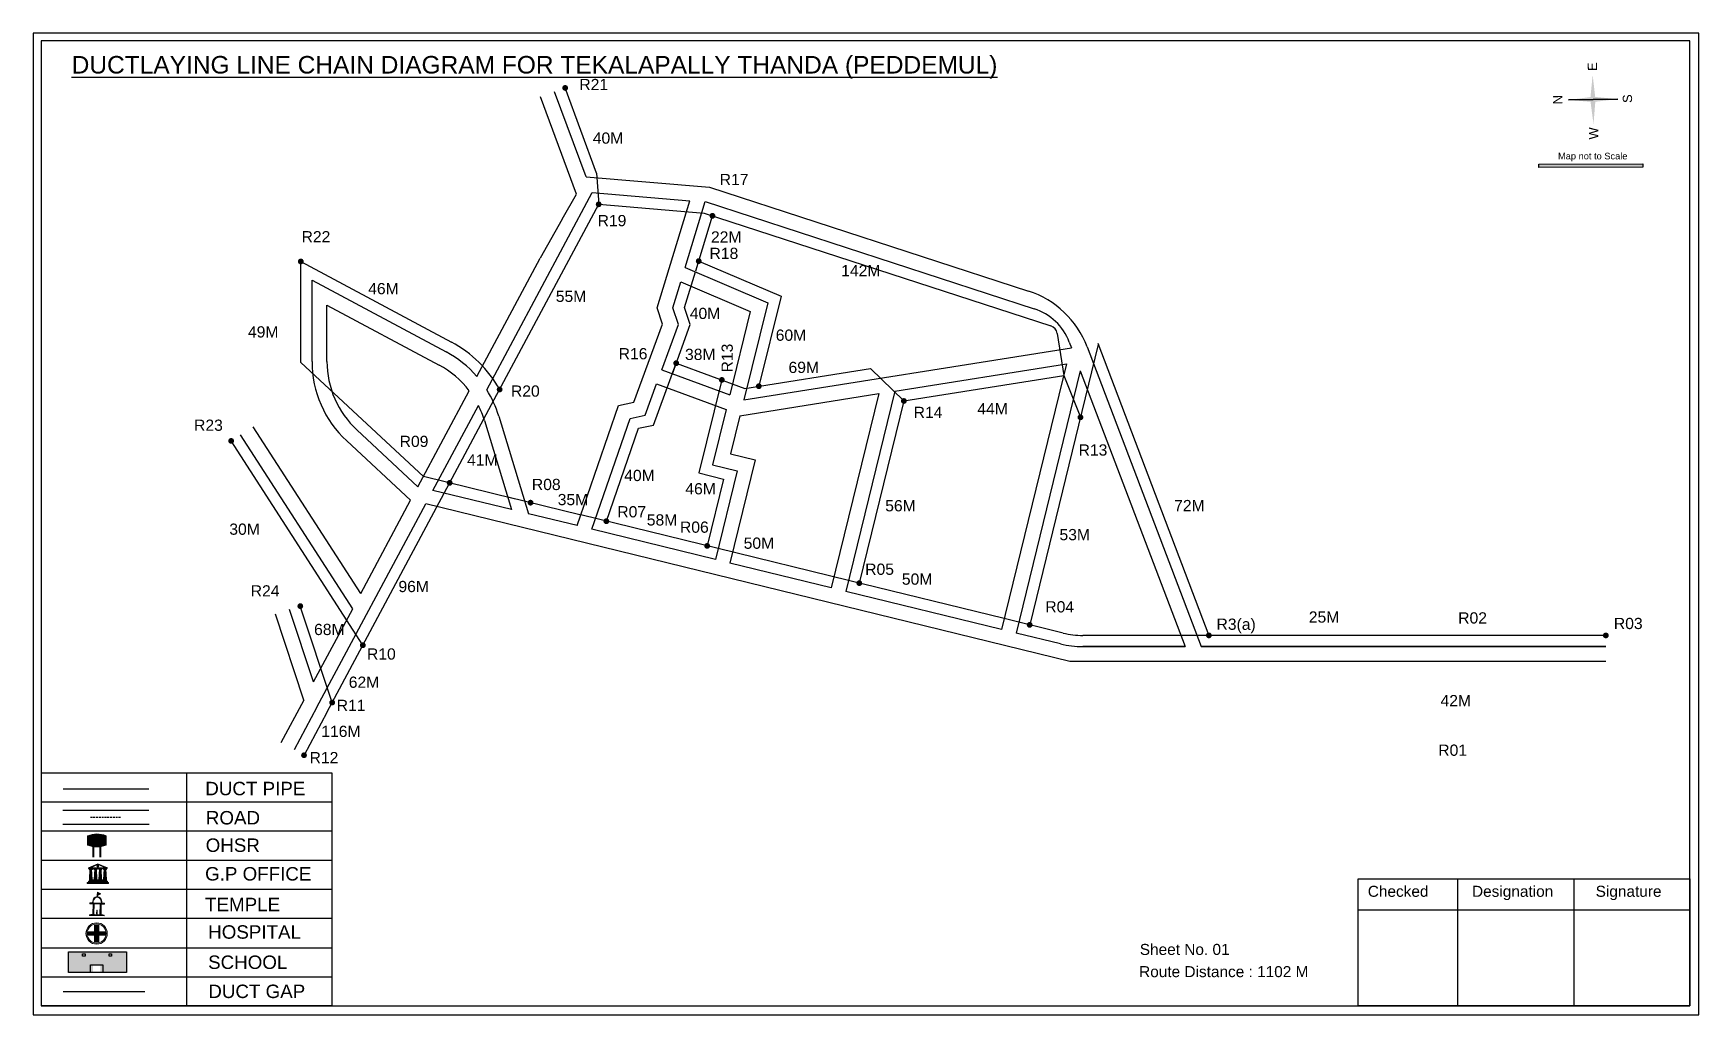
# Model space of a CAD drawing. Header units: inches. Extents: x -117 to 51867, y -12715 to 3423.
# Drawn here: x 16753 to 17643, y -12715 to -12190 of the extents above; entities that cross this region are included whole.
import ezdxf

# ---------------------------------------------------------------- set-up
doc = ezdxf.new("R2010")
doc.units = ezdxf.units.IN
doc.header["$MEASUREMENT"] = 0
doc.linetypes.add('DASHEDX2', pattern=[1.5, 1, -0.5])
for name, color, linetype in [('LANDMARK', 7, 'Continuous'), ('OHT', 7, 'Continuous'), ('pipe', 5, 'Continuous')]:
    doc.layers.add(name, color=color, linetype=linetype)
doc.styles.get("Standard").update_dxf_attribs({"font": 'arial.ttf'})

# ---------------------------------------------------------------- blocks, each defined once
blk = doc.blocks.new('OHT')
at = {"linetype": 'Continuous', "lineweight": 0, "true_color": 0x0ffffc}
blk.add_hatch(color=4, dxfattribs=at).paths.add_polyline_path([(0.012, 1), (0, 1, 0.101323), (-0.4, 0.916), (-0.4, 0.525, 0.194075), (0.399, 0.521), (0.399, 0.921, 0.097877)])
at = {"color": 4, "linetype": 'Continuous', "lineweight": 0, "true_color": 0x0ffffc, "flags": 128}
for points in [[(-0.4, 0.525), (-0.4, 0.916)], [(0.399, 0.521), (0.399, 0.921)]]:
    blk.add_lwpolyline(points, dxfattribs=at)
at = {"color": 4, "linetype": 'Continuous', "lineweight": 0, "true_color": 0x0ffffc, "const_width": 0.075, "flags": 128}
for points in [[(-0.15, 0), (-0.15, 0.475)], [(0.15, 0), (0.15, 0.473)]]:
    blk.add_lwpolyline(points, dxfattribs=at)
at = {"color": 4, "linetype": 'Continuous', "lineweight": 0, "true_color": 0x0ffffc}
for centre, radius, start, end in [((0.006, -0.019), 1.019, 67.31091, 113.47108), ((0.004, 1.513), 1.068, 247.76824, 291.70073)]:
    blk.add_arc(centre, radius, start, end, dxfattribs=at)
blk = doc.blocks.new('Government_Office')
at = {"linetype": 'Continuous', "lineweight": 0, "true_color": 0xff0000}
h = blk.add_hatch(color=1, dxfattribs=at)
h.paths.add_polyline_path([(0.44, 0.72), (0.45, 0.75), (0, 0.93), (-0.45, 0.75), (-0.44, 0.72)])
h.paths.add_polyline_path([(0.355, 0.75), (-0.355, 0.75), (0, 0.9)], flags=16)
h.paths.add_polyline_path([(0, 0.778, -1), (0, 0.872, -1)], flags=0)
h = blk.add_hatch(color=1, dxfattribs=at)
edge = h.paths.add_edge_path()
edge.add_arc((0, 0.825), 0.0467, 90, 270)
edge.add_arc((0, 0.825), 0.0467, 270, 450)
for points in [[(-0.5, 0.05), (0.5, 0.05), (0.5, 0), (-0.5, 0)], [(-0.45, 0.075), (-0.45, 0.12), (0.45, 0.12), (0.45, 0.075)], [(-0.4, 0.14), (-0.4, 0.18), (0.4, 0.18), (0.4, 0.14)]]:
    blk.add_hatch(color=1, dxfattribs=at).paths.add_polyline_path(points)
h = blk.add_hatch(color=1, dxfattribs=at)
edge = h.paths.add_edge_path()
edge.add_line((-0.27, 0.195), (-0.295, 0.675))
edge.add_line((-0.295, 0.675), (-0.29, 0.675))
edge.add_arc((-0.278, 0.688), 0.0176, 225.30401, 441.56588)
edge.add_line((-0.275, 0.705), (-0.395, 0.705))
edge.add_arc((-0.392, 0.688), 0.0176, 98.43412, 314.69599)
edge.add_line((-0.38, 0.675), (-0.375, 0.675))
edge.add_line((-0.375, 0.675), (-0.4, 0.195))
edge.add_line((-0.4, 0.195), (-0.27, 0.195))
h = blk.add_hatch(color=1, dxfattribs=at)
edge = h.paths.add_edge_path()
edge.add_line((-0.047, 0.195), (-0.072, 0.675))
edge.add_line((-0.072, 0.675), (-0.067, 0.675))
edge.add_arc((-0.054, 0.688), 0.0176, 225.30401, 441.56588)
edge.add_line((-0.052, 0.705), (-0.172, 0.705))
edge.add_arc((-0.169, 0.688), 0.0176, 98.43412, 314.69599)
edge.add_line((-0.157, 0.675), (-0.152, 0.675))
edge.add_line((-0.152, 0.675), (-0.177, 0.195))
edge.add_line((-0.177, 0.195), (-0.047, 0.195))
h = blk.add_hatch(color=1, dxfattribs=at)
edge = h.paths.add_edge_path()
edge.add_line((0.177, 0.195), (0.152, 0.675))
edge.add_line((0.152, 0.675), (0.157, 0.675))
edge.add_arc((0.169, 0.688), 0.0176, 225.30401, 441.56588)
edge.add_line((0.172, 0.705), (0.052, 0.705))
edge.add_arc((0.054, 0.688), 0.0176, 98.43412, 314.69599)
edge.add_line((0.067, 0.675), (0.072, 0.675))
edge.add_line((0.072, 0.675), (0.047, 0.195))
edge.add_line((0.047, 0.195), (0.177, 0.195))
h = blk.add_hatch(color=1, dxfattribs=at)
edge = h.paths.add_edge_path()
edge.add_line((0.4, 0.195), (0.375, 0.675))
edge.add_line((0.375, 0.675), (0.38, 0.675))
edge.add_arc((0.392, 0.688), 0.0176, 225.30401, 441.56588)
edge.add_line((0.395, 0.705), (0.275, 0.705))
edge.add_arc((0.278, 0.688), 0.0176, 98.43412, 314.69599)
edge.add_line((0.29, 0.675), (0.295, 0.675))
edge.add_line((0.295, 0.675), (0.27, 0.195))
edge.add_line((0.27, 0.195), (0.4, 0.195))
at = {"color": 1, "linetype": 'Continuous', "lineweight": 0, "true_color": 0xff0000, "flags": 128}
for points in [[(-0.45, 0.75), (-0.44, 0.72), (0.44, 0.72), (0.45, 0.75), (0, 0.93)], [(-0.355, 0.75), (0.355, 0.75), (0, 0.9)], [(-0.5, 0.05), (0.5, 0.05), (0.5, 0), (-0.5, 0)], [(-0.45, 0.075), (-0.45, 0.12), (0.45, 0.12), (0.45, 0.075)], [(-0.4, 0.14), (-0.4, 0.18), (0.4, 0.18), (0.4, 0.14)]]:
    blk.add_lwpolyline(points, close=True, dxfattribs=at)
for points in [[(0, 0.872, 1), (0, 0.778, 1)], [(-0.27, 0.195), (-0.295, 0.675), (-0.29, 0.675, 1.379694), (-0.275, 0.705), (-0.395, 0.705, 1.379694), (-0.38, 0.675), (-0.375, 0.675), (-0.4, 0.195)], [(-0.047, 0.195), (-0.072, 0.675), (-0.067, 0.675, 1.379694), (-0.052, 0.705), (-0.172, 0.705, 1.379694), (-0.157, 0.675), (-0.152, 0.675), (-0.177, 0.195)], [(0.177, 0.195), (0.152, 0.675), (0.157, 0.675, 1.379694), (0.172, 0.705), (0.052, 0.705, 1.379694), (0.067, 0.675), (0.072, 0.675), (0.047, 0.195)], [(0.4, 0.195), (0.375, 0.675), (0.38, 0.675, 1.379694), (0.395, 0.705), (0.275, 0.705, 1.379694), (0.29, 0.675), (0.295, 0.675), (0.27, 0.195)]]:
    blk.add_lwpolyline(points, format="xyb", close=True, dxfattribs=at)
blk = doc.blocks.new('Temple')
at = {"linetype": 'Continuous', "lineweight": 0, "true_color": 0xff0000}
h = blk.add_hatch(color=1, dxfattribs=at)
edge = h.paths.add_edge_path()
edge.add_line((0.175, 0.49), (0.225, 0.49))
edge.add_line((0.225, 0.49), (0.225, 0.497))
edge.add_line((0.225, 0.497), (0.307, 0.497))
edge.add_line((0.307, 0.497), (0.307, 0.533))
edge.add_line((0.307, 0.533), (0.257, 0.533))
edge.add_line((0.257, 0.533), (0.257, 0.54))
edge.add_line((0.257, 0.54), (0.2, 0.54))
edge.add_spline(control_points=[(0.2, 0.54), (0.2, 0.589), (0.19, 0.638), (0.142, 0.743), (0.092, 0.79), (0.027, 0.805), (0.02, 0.806), (0.012, 0.806)], knot_values=[4.712389, 4.712389, 4.712389, 4.712389, 5.278166, 5.278166, 6.117402, 6.117402, 6.223801, 6.223801, 6.223801, 6.223801], degree=3, periodic=0)
edge.add_line((0.012, 0.806), (0.012, 0.79))
edge.add_line((0.012, 0.79), (-0.012, 0.79))
edge.add_line((-0.012, 0.79), (-0.012, 0.806))
edge.add_spline(control_points=[(-0.012, 0.806), (-0.055, 0.802), (-0.096, 0.781), (-0.171, 0.699), (-0.197, 0.628), (-0.2, 0.55), (-0.2, 0.545), (-0.2, 0.54)], knot_values=[6.343965, 6.343965, 6.343965, 6.343965, 6.956638, 6.956638, 7.795874, 7.795874, 7.853982, 7.853982, 7.853982, 7.853982], degree=3, periodic=0)
edge.add_line((-0.2, 0.54), (-0.257, 0.54))
edge.add_line((-0.257, 0.54), (-0.257, 0.533))
edge.add_line((-0.257, 0.533), (-0.307, 0.533))
edge.add_line((-0.307, 0.533), (-0.307, 0.497))
edge.add_line((-0.307, 0.497), (-0.225, 0.497))
edge.add_line((-0.225, 0.497), (-0.225, 0.49))
edge.add_line((-0.225, 0.49), (-0.175, 0.49))
edge.add_line((-0.175, 0.49), (-0.175, 0.07))
edge.add_arc((-0.205, 0.07), 0.03, -90, 0, ccw=False)
edge.add_line((-0.205, 0.04), (-0.257, 0.04))
edge.add_line((-0.257, 0.04), (-0.257, 0.033))
edge.add_line((-0.257, 0.033), (-0.307, 0.033))
edge.add_line((-0.307, 0.033), (-0.307, 0))
edge.add_line((-0.307, 0), (0.307, 0))
edge.add_line((0.307, 0), (0.307, 0.033))
edge.add_line((0.307, 0.033), (0.257, 0.033))
edge.add_line((0.257, 0.033), (0.257, 0.04))
edge.add_line((0.257, 0.04), (0.205, 0.04))
edge.add_arc((0.205, 0.07), 0.03, 180, 270, ccw=False)
edge.add_line((0.175, 0.07), (0.175, 0.49))
h.paths.add_polyline_path([(0.125, 0.07, -0.414214), (0.095, 0.04), (0.05, 0.04), (0.05, 0.033), (-0.05, 0.033), (-0.05, 0.04), (-0.095, 0.04, -0.414214), (-0.125, 0.07), (-0.125, 0.497), (0.125, 0.497)], flags=16)
edge = h.paths.add_edge_path(flags=16)
edge.add_ellipse((0, 0.54), major_axis=(0, 0.242), ratio=0.722808, start_angle=270, end_angle=450, ccw=False)
edge.add_line((0.175, 0.54), (-0.175, 0.54))
h.paths.add_polyline_path([(0.012, 0.23), (0.012, 0.07), (-0.012, 0.07), (-0.012, 0.23)], flags=0)
h = blk.add_hatch(color=1, dxfattribs=at)
edge = h.paths.add_edge_path()
edge.add_line((0.012, 0.857), (0, 0.85))
edge.add_line((0, 0.85), (-0.003, 0.925))
edge.add_line((-0.003, 0.925), (-0.012, 0.925))
edge.add_line((-0.012, 0.925), (-0.012, 0.806))
edge.add_spline(control_points=[(-0.012, 0.806), (-0.004, 0.807), (0.004, 0.807), (0.012, 0.806)], knot_values=[6.223801, 6.223801, 6.223801, 6.223801, 6.343965, 6.343965, 6.343965, 6.343965], degree=3, periodic=0)
edge.add_line((0.012, 0.806), (0.012, 0.857))
h = blk.add_hatch(color=1, dxfattribs=at)
edge = h.paths.add_edge_path()
edge.add_line((0.012, 0.79), (0.012, 0.806))
edge.add_spline(control_points=[(0.012, 0.806), (0.004, 0.807), (-0.004, 0.807), (-0.012, 0.806)], knot_values=[6.223801, 6.223801, 6.223801, 6.223801, 6.343965, 6.343965, 6.343965, 6.343965], degree=3, periodic=0)
edge.add_line((-0.012, 0.806), (-0.012, 0.79))
edge.add_line((-0.012, 0.79), (0.012, 0.79))
at = {"linetype": 'Continuous', "lineweight": 0, "true_color": 0xe66000}
blk.add_hatch(color=32, dxfattribs=at).paths.add_polyline_path([(-0.006, 1), (0.147, 0.931), (0, 0.85)])
at = {"color": 1, "linetype": 'Continuous', "lineweight": 0, "true_color": 0xff0000, "flags": 128}
for points in [[(0.012, 0.925), (-0.012, 0.925), (-0.012, 0.79), (0.012, 0.79)], [(0.012, 0.23), (-0.012, 0.23), (-0.012, 0.07), (0.012, 0.07)]]:
    blk.add_lwpolyline(points, close=True, dxfattribs=at)
at = {"color": 32, "linetype": 'Continuous', "lineweight": 0, "true_color": 0xe66000, "flags": 128}
blk.add_lwpolyline([(-0.006, 1), (0.147, 0.931), (0, 0.85), (-0.006, 1)], dxfattribs=at)
at = {"color": 1, "linetype": 'Continuous', "lineweight": 0, "true_color": 0xff0000, "flags": 128}
blk.add_lwpolyline([(0.2, 0.54), (0.257, 0.54), (0.257, 0.533), (0.307, 0.533), (0.307, 0.497), (0.225, 0.497), (0.225, 0.49), (0.175, 0.49), (0.175, 0.07, 0.414214), (0.205, 0.04), (0.257, 0.04), (0.257, 0.033), (0.307, 0.033), (0.307, 0), (-0.307, 0), (-0.307, 0.033), (-0.257, 0.033), (-0.257, 0.04), (-0.205, 0.04, 0.414214), (-0.175, 0.07), (-0.175, 0.49), (-0.225, 0.49), (-0.225, 0.497), (-0.307, 0.497), (-0.307, 0.533), (-0.257, 0.533), (-0.257, 0.54), (-0.2, 0.54)], format="xyb", dxfattribs=at)
blk.add_lwpolyline([(-0.175, 0.54), (0.175, 0.54)], dxfattribs=at)
blk.add_lwpolyline([(0.125, 0.497), (0.125, 0.07, -0.414214), (0.095, 0.04), (0.05, 0.04), (0.05, 0.033), (-0.05, 0.033), (-0.05, 0.04), (-0.095, 0.04, -0.414214), (-0.125, 0.07), (-0.125, 0.497)], format="xyb", close=True, dxfattribs=at)
at = {"color": 1, "linetype": 'Continuous', "lineweight": 0, "true_color": 0xff0000}
blk.add_ellipse((0, 0.54), major_axis=(0, 0.242), ratio=0.722808, start_param=4.712389, end_param=7.853982, dxfattribs=at)
blk.add_open_spline([(0.2, 0.54), (0.2, 0.589), (0.19, 0.638), (0.142, 0.743), (0.092, 0.79), (-0.023, 0.816), (-0.085, 0.794), (-0.171, 0.699), (-0.197, 0.628), (-0.2, 0.55), (-0.2, 0.545), (-0.2, 0.54)], degree=3, knots=[4.712389, 4.712389, 4.712389, 4.712389, 5.278166, 5.278166, 6.117402, 6.117402, 6.956638, 6.956638, 7.795874, 7.795874, 7.853982, 7.853982, 7.853982, 7.853982], dxfattribs=at)
blk = doc.blocks.new('*U116')
at = {"color": 0, "linetype": 'DASHEDX2', "transparency": 16777216}
blk.add_line((-8.22, 0), (8.01, 0), dxfattribs=at)
blk = doc.blocks.new('Hospital')
at = {"linetype": 'Continuous', "lineweight": 0, "true_color": 0x000000}
h = blk.add_hatch(color=18, dxfattribs=at)
h.paths.add_polyline_path([(-0.5, 0, 1), (0.5, 0, 1)])
h.paths.add_polyline_path([(0.446, 0, -1), (-0.446, 0, -1)], flags=16)
at = {"linetype": 'Continuous', "true_color": 0xff0000}
blk.add_hatch(color=1, dxfattribs=at).paths.add_polyline_path([(-0.394, 0.08), (-0.08, 0.08), (-0.08, 0.394), (0.08, 0.394), (0.08, 0.08), (0.394, 0.08), (0.394, -0.08), (0.08, -0.08), (0.08, -0.394), (-0.08, -0.394), (-0.08, -0.08), (-0.394, -0.08)])
at = {"color": 1, "linetype": 'Continuous', "true_color": 0xff0000, "flags": 128}
blk.add_lwpolyline([(-0.394, 0.08), (-0.08, 0.08), (-0.08, 0.394), (0.08, 0.394), (0.08, 0.08), (0.394, 0.08), (0.394, -0.08), (0.08, -0.08), (0.08, -0.394), (-0.08, -0.394), (-0.08, -0.08), (-0.394, -0.08)], close=True, dxfattribs=at)
at = {"color": 18, "linetype": 'Continuous', "lineweight": 0, "true_color": 0x000000}
for radius in [0.5, 0.446]:
    blk.add_circle((0, 0), radius, dxfattribs=at)

msp = doc.modelspace()

# ---------------------------------------------------------------- hatches: boundary and pattern name
at = {"ltscale": 0.5}
h = msp.add_hatch(color=5, dxfattribs=at)
h.dxf.hatch_style = 1
h.paths.add_polyline_path([(17038.58, -12219.21, 1), (17035.46, -12219.21, 1)])
at = {"true_color": 0x0093dd}
h = msp.add_hatch(color=142, dxfattribs=at)
h.dxf.hatch_style = 1
h.paths.add_polyline_path([(17557.51, -12259.9), (17557.51, -12261.75), (17613.02, -12261.62), (17613.02, -12259.78)])
at = {"ltscale": 0.5}
h = msp.add_hatch(color=5, dxfattribs=at)
h.dxf.hatch_style = 1
h.paths.add_polyline_path([(17056.49, -12281.4, 1), (17053.37, -12281.4, 1)])
h = msp.add_hatch(color=5, dxfattribs=at)
h.dxf.hatch_style = 1
h.paths.add_polyline_path([(17117.3, -12287.58, 1), (17114.18, -12287.58, 1)])
h = msp.add_hatch(color=5, dxfattribs=at)
h.dxf.hatch_style = 1
h.paths.add_polyline_path([(16897.26, -12311.95, 1), (16894.14, -12311.95, 1)])
h = msp.add_hatch(color=5, dxfattribs=at)
h.dxf.hatch_style = 1
h.paths.add_polyline_path([(17109.96, -12311.77, 1), (17106.85, -12311.77, 1)])
h = msp.add_hatch(color=5, dxfattribs=at)
h.dxf.hatch_style = 1
h.paths.add_polyline_path([(17097.92, -12366.33, 1), (17094.8, -12366.33, 1)])
h = msp.add_hatch(color=5, dxfattribs=at)
h.dxf.hatch_style = 1
h.paths.add_polyline_path([(17003.55, -12380.38, 1), (17000.43, -12380.38, 1)])
h = msp.add_hatch(color=5, dxfattribs=at)
h.dxf.hatch_style = 1
h.paths.add_polyline_path([(17122.31, -12375.27, 1), (17119.19, -12375.27, 1)])
h = msp.add_hatch(color=5, dxfattribs=at)
h.dxf.hatch_style = 1
h.paths.add_polyline_path([(17142.08, -12378.62, 1), (17138.97, -12378.62, 1)])
h = msp.add_hatch(color=5, dxfattribs=at)
h.dxf.hatch_style = 1
h.paths.add_polyline_path([(17219.62, -12386.52, 1), (17216.5, -12386.52, 1)])
h = msp.add_hatch(color=5, dxfattribs=at)
h.dxf.hatch_style = 1
h.paths.add_polyline_path([(17314, -12395.26, 1), (17310.89, -12395.26, 1)])
h = msp.add_hatch(color=5, dxfattribs=at)
h.dxf.hatch_style = 1
h.paths.add_polyline_path([(16860.05, -12407.87, 1), (16856.94, -12407.87, 1)])
h = msp.add_hatch(color=5, dxfattribs=at)
h.dxf.hatch_style = 1
h.paths.add_polyline_path([(16976.85, -12430.29, 1), (16973.73, -12430.29, 1)])
h = msp.add_hatch(color=5, dxfattribs=at)
h.dxf.hatch_style = 1
h.paths.add_polyline_path([(17020.05, -12440.87, 1), (17016.93, -12440.87, 1)])
h = msp.add_hatch(color=5, dxfattribs=at)
h.dxf.hatch_style = 1
h.paths.add_polyline_path([(17060.59, -12450.79, 1), (17057.47, -12450.79, 1)])
h = msp.add_hatch(color=5, dxfattribs=at)
h.dxf.hatch_style = 1
h.paths.add_polyline_path([(17114.48, -12463.98, 1), (17111.36, -12463.98, 1)])
h = msp.add_hatch(color=5, dxfattribs=at)
h.dxf.hatch_style = 1
h.paths.add_polyline_path([(17195.79, -12483.88, 1), (17192.67, -12483.88, 1)])
h = msp.add_hatch(color=5, dxfattribs=at)
h.dxf.hatch_style = 1
h.paths.add_polyline_path([(16897, -12496.16, 1), (16893.89, -12496.16, 1)])
h = msp.add_hatch(color=5, dxfattribs=at)
h.dxf.hatch_style = 1
h.paths.add_polyline_path([(17286.86, -12506.17, 1), (17283.74, -12506.17, 1)])
h = msp.add_hatch(color=5, dxfattribs=at)
h.dxf.hatch_style = 1
h.paths.add_polyline_path([(17382.64, -12511.82, 1), (17379.52, -12511.82, 1)])
h = msp.add_hatch(color=5, dxfattribs=at)
h.dxf.hatch_style = 1
h.paths.add_polyline_path([(17594.8, -12511.82, 1), (17591.69, -12511.82, 1)])
h = msp.add_hatch(color=5, dxfattribs=at)
h.dxf.hatch_style = 1
h.paths.add_polyline_path([(16930.44, -12517.07, 1), (16927.32, -12517.07, 1)])
h = msp.add_hatch(color=5, dxfattribs=at)
h.dxf.hatch_style = 1
h.paths.add_polyline_path([(16914.05, -12547.71, 1), (16910.93, -12547.71, 1)])
h = msp.add_hatch(color=5, dxfattribs=at)
h.dxf.hatch_style = 1
h.paths.add_polyline_path([(16898.99, -12575.87, 1), (16895.87, -12575.87, 1)])
at = {"true_color": 0xc8c92d}
h = msp.add_hatch(color=52, dxfattribs=at)
h.dxf.hatch_style = 1
h.paths.add_polyline_path([(16777.7, -12680.84), (16771.54, -12680.84), (16771.54, -12691.93), (16777.7, -12691.93)])
h.paths.add_polyline_path([(16802.55, -12680.84), (16796.39, -12680.84), (16796.39, -12691.93), (16802.55, -12691.93)])
at = {"true_color": 0x293189}
h = msp.add_hatch(color=177, dxfattribs=at)
h.dxf.hatch_style = 1
h.paths.add_polyline_path([(16796.39, -12680.84), (16777.7, -12680.84), (16777.7, -12691.93), (16784.71, -12691.93), (16784.71, -12688.29), (16788.57, -12688.29), (16788.57, -12691.93), (16796.39, -12691.93)])
h.paths.add_polyline_path([(16780.37, -12683.31), (16779, -12683.31), (16779, -12682.04), (16780.37, -12682.04)], flags=16)
h.paths.add_polyline_path([(16793.25, -12683.31), (16793.25, -12682.04), (16794.62, -12682.04), (16794.62, -12683.31)], flags=16)

# ---------------------------------------------------------------- linework, layer by layer
for p, q in [((17048.18, -12266.78), (17031.39, -12221.28)), ((17043.02, -12275.91), (17023.89, -12224.05)), ((17599.58, -12225.2), (17573.28, -12225.66)), ((17573.28, -12225.66), (17599.58, -12225.2)), ((17599.58, -12225.2), (17573.28, -12225.66)), ((17586.45, -12225.43), (17599.58, -12225.2)), ((16995.11, -12380.53), (17051.5, -12275.09)), ((17048.18, -12266.78), (17114.09, -12272.33)), ((17051.5, -12275.09), (17103.57, -12279.47)), ((17114.09, -12272.33), (17284.72, -12327.83)), ((17035.41, -12289.39), (17043.02, -12275.91)), ((17086.2, -12336.77), (17103.57, -12279.47)), ((17101.1, -12315.18), (17111.77, -12279.99)), ((17111.77, -12279.99), (17287.71, -12337.21)), ((17035.41, -12289.39), (17023.61, -12310.27)), ((16989.83, -12373.43), (17023.61, -12310.27)), ((17101.1, -12315.18), (17145.38, -12334.01)), ((16901.7, -12321.96), (16973.39, -12360.31)), ((16901.7, -12365.37), (16901.7, -12321.96)), ((17094.59, -12336.66), (17098.76, -12322.89)), ((17098.76, -12322.89), (17135.98, -12338.71)), ((16909.7, -12365.37), (16909.7, -12335.31)), ((16909.7, -12335.31), (16969.62, -12367.36)), ((17089.09, -12345.5), (17086.2, -12336.77)), ((17097.56, -12345.63), (17094.59, -12336.66)), ((17145.38, -12334.01), (17132.52, -12385.97)), ((17073.79, -12387.24), (17089.09, -12345.5)), ((17088.66, -12369.9), (17097.56, -12345.63)), ((17135.98, -12338.71), (17124.97, -12383.2)), ((17306.47, -12355.07), (17307.61, -12358.08)), ((17132.52, -12385.97), (17307.61, -12358.08)), ((17315.99, -12357.6), (17376.95, -12517.82)), ((17088.66, -12369.9), (17124.97, -12383.2)), ((17213.18, -12381.22), (17305.05, -12366.59)), ((17305.05, -12366.59), (17270.27, -12508.67)), ((17312.33, -12370.48), (17278.04, -12510.57)), ((17312.07, -12371.54), (17312.7, -12371.44)), ((17312.33, -12370.48), (17368.39, -12517.82)), ((16958.33, -12432.32), (16985.75, -12381.07)), ((17079.77, -12394.17), (17085.91, -12377.41)), ((17085.91, -12377.41), (17123.04, -12391.02)), ((17213.18, -12381.22), (17186.98, -12488.28)), ((16966.35, -12434.28), (16990.65, -12388.87)), ((17043.4, -12453.14), (17065.61, -12388.93)), ((17065.61, -12388.93), (17073.79, -12387.24)), ((17130.44, -12394.41), (17204.61, -12382.59)), ((17204.61, -12382.59), (17179.21, -12486.38)), ((16993.88, -12396.91), (17008.37, -12444.57)), ((17001.53, -12394.58), (17017.4, -12446.78)), ((17051.21, -12455.05), (17071.69, -12395.84)), ((17071.69, -12395.84), (17079.77, -12394.17)), ((17123.04, -12391.02), (17115.71, -12420.62)), ((17130.44, -12394.41), (17125.4, -12414.77)), ((16923.44, -12497.56), (16863.54, -12404.62)), ((16927.75, -12489.49), (16870.26, -12400.29)), ((16954.43, -12439.61), (16920.24, -12407.89)), ((16958.33, -12432.32), (16925.69, -12402.02)), ((17125.4, -12414.77), (17138.58, -12418.03)), ((17115.71, -12420.62), (17128.91, -12423.88)), ((17128.91, -12423.88), (17117.32, -12471.23)), ((17138.58, -12418.01), (17125.09, -12473.14)), ((17008.37, -12444.57), (16966.35, -12434.28)), ((16904.37, -12550.18), (16962.46, -12441.57)), ((16927.75, -12489.49), (16954.43, -12439.61)), ((17306.7, -12525.82), (16962.46, -12441.57)), ((17043.4, -12453.14), (17017.4, -12446.78)), ((17117.32, -12471.23), (17051.21, -12455.05)), ((17179.21, -12486.38), (17125.09, -12473.14)), ((17270.27, -12508.67), (17186.98, -12488.28)), ((16902.52, -12536.67), (16923.44, -12497.56)), ((16897.31, -12546.4), (16882.15, -12500.55)), ((16902.52, -12536.67), (16889.75, -12498.04)), ((17301.81, -12516.39), (17278.04, -12510.57)), ((17313.7, -12517.82), (17368.39, -12517.82)), ((17368.39, -12517.82), (17313.7, -12517.82)), ((17593.24, -12517.82), (17376.95, -12517.82)), ((17376.95, -12517.82), (17593.24, -12517.82)), ((17593.24, -12525.82), (17306.7, -12525.82)), ((16897.31, -12546.4), (16885.08, -12569.27)), ((16904.37, -12550.18), (16892.14, -12573.04)), ((16756.86, -12585.4), (16756.86, -12708.61)), ((16834.62, -12585.4), (16834.62, -12709.82)), ((16912.39, -12600.95), (16756.86, -12600.95)), ((16768.51, -12605.25), (16814.4, -12605.25)), ((16768.51, -12612.77), (16814.63, -12612.77)), ((16912.39, -12616.51), (16756.86, -12616.51)), ((16912.39, -12632.06), (16756.86, -12632.06)), ((16912.39, -12647.61), (16756.86, -12647.61)), ((16912.39, -12663.17), (16756.86, -12663.17)), ((16756.86, -12678.72), (16912.39, -12678.72)), ((16756.86, -12694.27), (16912.39, -12694.27)), ((16756.85, -12708.85), (16756.85, -12709.81)), ((16756.86, -12708.61), (16756.86, -12709.82)), ((16912.39, -12709.82), (16756.86, -12709.82))]:
    msp.add_line(p, q)
at = {"color": 1}
msp.add_line((17573.28, -12225.66), (17586.44, -12225.43), dxfattribs=at)
at = {"color": 242, "true_color": 0xcd2027}
for p, q in [((17513.91, -12641.98), (17513.91, -12709.87)), ((17576.12, -12641.98), (17576.12, -12709.87)), ((17460.95, -12658.42), (17638.17, -12658.42))]:
    msp.add_line(p, q, dxfattribs=at)
for points in [[(16752.74, -12190.02), (16752.74, -12714.52), (17642.88, -12714.52), (17642.88, -12190.02)], [(16756.85, -12194.04), (16756.85, -12709.81), (17638.17, -12709.81), (17638.17, -12194.04)], [(16802.62, -12680.84), (16802.62, -12691.93), (16771.54, -12691.93), (16771.54, -12680.84)], [(16780.37, -12682.04), (16780.37, -12683.31), (16779, -12683.31), (16779, -12682.04)], [(16793.25, -12683.31), (16793.25, -12682.04), (16794.62, -12682.04), (16794.62, -12683.31)]]:
    msp.add_lwpolyline(points, close=True)
at = {"color": 142, "true_color": 0x0093dd}
msp.add_lwpolyline([(17613.02, -12261.62), (17557.51, -12261.75), (17557.51, -12259.9), (17613.02, -12259.78), (17613.02, -12261.62)], dxfattribs=at)
for points in [[(16912.39, -12709.82), (16912.39, -12585.4), (16756.86, -12585.4)], [(16783.38, -12691.93), (16783.38, -12687.82), (16789.9, -12687.82), (16789.9, -12691.93)]]:
    msp.add_lwpolyline(points)
at = {"color": 242, "true_color": 0xcd2027}
msp.add_lwpolyline([(17638.17, -12709.87), (17460.95, -12709.87), (17460.95, -12641.98), (17638.17, -12641.98)], close=True, dxfattribs=at)
for centre, radius, start, end in [((17269.26, -12375.38), 50, 20.829, 71.98221), ((17278.43, -12365.74), 30, 20.829, 71.98221), ((16946.04, -12411.45), 58, 40.96649, 61.85908), ((16959.7, -12365.37), 58, 180, 227.13546), ((16959.7, -12365.37), 50, 180, 227.13546), ((16946.04, -12411.45), 50, 37.42312, 61.85908), ((16946.04, -12411.45), 58, 16.91168, 32.21912), ((16946.04, -12411.45), 50, 16.91168, 26.85212), ((17313.7, -12467.82), 50, 256.24655, 270)]:
    msp.add_arc(centre, radius, start, end)
for points in [[(17587.73, -12225.4), (17584.91, -12225.45), (17586.2, -12212.28)], [(17587.73, -12225.4), (17584.91, -12225.45), (17586.2, -12212.28)], [(17587.73, -12225.4), (17584.91, -12225.45), (17586.66, -12238.58)], [(17587.73, -12225.4), (17584.91, -12225.45), (17586.66, -12238.58)], [(17586.46, -12226.73), (17586.42, -12223.91), (17599.58, -12225.2)], [(17586.46, -12226.73), (17586.42, -12223.91), (17599.58, -12225.2)]]:
    msp.add_solid(points)
at = {"color": 1}
msp.add_solid([(17586.46, -12226.73), (17586.42, -12223.91), (17573.28, -12225.66)], dxfattribs=at)
msp.add_solid([(17586.46, -12226.73), (17586.42, -12223.91), (17573.28, -12225.66)], dxfattribs=at)
at = {"layer": 'OHT', "color": 5}
msp.add_line((16768.68, -12593.87), (16814.57, -12593.87), dxfattribs=at)
at = {"layer": 'OHT', "color": 1}
msp.add_line((16768.68, -12702.05), (16812.27, -12702.05), dxfattribs=at)
at = {"layer": 'pipe'}
for p, q in [((17053.81, -12264.7), (17037.02, -12219.21)), ((17053.81, -12264.7), (17054.93, -12281.4)), ((17000.4, -12383.36), (17054.93, -12281.4)), ((17054.93, -12281.4), (17111.3, -12286.14)), ((17117.48, -12281.84), (17117.51, -12281.73)), ((17106.84, -12316.93), (17115.74, -12287.58)), ((17111.3, -12286.14), (17296.61, -12346.42)), ((16895.7, -12366), (16895.7, -12311.95)), ((16895.7, -12311.95), (16976.22, -12355.02)), ((17100.88, -12336.58), (17106.65, -12317.55)), ((17108.4, -12311.77), (17152.43, -12330.49)), ((17103.91, -12345.73), (17100.88, -12336.58)), ((17152.43, -12330.49), (17140.52, -12378.62)), ((17094.3, -12371.97), (17103.91, -12345.73)), ((17300, -12350.4), (17303.5, -12372.91)), ((17321.96, -12356.4), (17285.3, -12506.17)), ((17321.66, -12355.62), (17381.08, -12511.82)), ((16961.27, -12426.86), (16895.7, -12366)), ((17084.26, -12399.37), (17096.36, -12366.33)), ((17096.36, -12366.33), (17133.12, -12379.8)), ((17133.12, -12379.8), (17200.22, -12369.11)), ((17218.06, -12386.52), (17200.22, -12369.11)), ((17218.06, -12386.52), (17303.5, -12372.91)), ((17303.5, -12372.91), (17312.45, -12395.26)), ((16972.37, -12435.76), (17001.99, -12380.38)), ((17120.75, -12375.27), (17108.45, -12425)), ((17218.06, -12386.52), (17194.23, -12483.88)), ((17076.24, -12401.03), (17084.26, -12399.37)), ((16928.88, -12517.07), (16858.49, -12407.87)), ((17059.03, -12450.79), (17076.24, -12401.03)), ((17108.45, -12425), (17121.66, -12428.27)), ((17009.79, -12438.74), (16961.27, -12426.86)), ((17121.66, -12428.27), (17112.92, -12463.98)), ((16909.66, -12553.01), (16972.37, -12435.76)), ((17044.83, -12447.31), (17006.34, -12437.89)), ((17118.74, -12465.41), (17045.37, -12447.45)), ((17188.4, -12482.46), (17118.74, -12465.41)), ((17271.7, -12502.84), (17188.4, -12482.46)), ((16912.49, -12547.71), (16895.44, -12496.16)), ((17303.24, -12510.56), (17271.7, -12502.84)), ((17368.39, -12511.82), (17313.7, -12511.82)), ((17593.24, -12511.82), (17366.1, -12511.82)), ((16909.66, -12553.01), (16897.43, -12575.87))]:
    msp.add_line(p, q, dxfattribs=at)
for centre, radius, start, end in [((16946.04, -12411.45), 64, 29.04366, 61.85908), ((17295.06, -12351.17), 5, 8.8347, 71.98221), ((17313.7, -12467.82), 44, 256.24655, 270)]:
    msp.add_arc(centre, radius, start, end, dxfattribs=at)

# ---------------------------------------------------------------- block references
at = {"linetype": 'DASHEDX2'}
msp.add_blockref('*U116', (16791.51, -12609.01), dxfattribs=at)
at = {"layer": 'LANDMARK'}
for name, p, xscale, yscale, zscale in [('Government_Office', (16787.27, -12644.47), 11.32114773247135, 11.32114773247135, 11.32114773247135), ('Hospital', (16786.59, -12671.13), 11.41772014427468, 11.41772014427468, 11.41772014427468)]:
    msp.add_blockref(name, p, dxfattribs=dict(at, xscale=xscale, yscale=yscale, zscale=zscale))
at = {"layer": 'LANDMARK', "xscale": 12.62452535729322, "yscale": 12.62452535729322, "zscale": 12.62452535729322, "rotation": 358.3713438591284}
msp.add_blockref('Temple', (16786.7, -12661.59), dxfattribs=at)
at = {"layer": 'OHT', "xscale": 12.45189723782068, "yscale": 12.45189723782068, "zscale": 12.45189723782068}
msp.add_blockref('OHT', (16786.68, -12630.37), dxfattribs=at)

# ---------------------------------------------------------------- texts
at = {"color": 242, "true_color": 0xcd2027}
msp.add_text('%%UDUCTLAYING LINE CHAIN DIAGRAM FOR TEKALAPALLY THANDA (PEDDEMUL)', height=9.375, dxfattribs=at).set_placement((16773.24, -12211.51))
for s, height, rotation, p in [('E', 4.95, 91.00631, (17588.6, -12210.11)), ('N', 4.95, 91.00631, (17570.02, -12227.96)), ('S', 4.95, 91.00631, (17607.3, -12227.21)), ('W', 4.95, 91.00631, (17589.25, -12246.71)), ('R13', 6, 90, (17126.61, -12371.27))]:
    msp.add_text(s, height=height, rotation=rotation).set_placement(p)
for s, height, p in [('R21', 6, (17044.6, -12220.38)), ('40M', 6, (17051.77, -12249.02)), ('Map not to Scale', 3.5424, (17567.69, -12257.4)), ('R17', 6, (17119.62, -12271.17)), ('R19', 6, (17054.35, -12293.12)), ('R22', 6, (16896.12, -12301.73)), ('22M', 6, (17114.95, -12301.86)), ('R18', 6, (17114.18, -12310.64)), ('142M', 6, (17184.56, -12319.87)), ('46M', 6, (16931.73, -12329.47)), ('55M', 6, (17032.01, -12333.57)), ('40M', 6, (17103.61, -12342.71)), ('49M', 6, (16867.46, -12352.6)), ('60M', 6, (17149.56, -12354.35)), ('R16', 6, (17065.61, -12364.25)), ('38M', 6, (17101.07, -12364.63)), ('69M', 6, (17156.4, -12371.56)), ('R20', 6, (17008.03, -12384.22)), ('R14', 6, (17223.29, -12395.63)), ('44M', 6, (17257.33, -12393.69)), ('R23', 6, (16838.67, -12402.47)), ('R09', 6, (16948.54, -12411.11)), ('41M', 6, (16984.58, -12421.1)), ('R13', 6, (17311.43, -12415.71)), ('40M', 6, (17068.57, -12429.32)), ('R08', 6, (17019.22, -12434.14)), ('46M', 6, (17101.24, -12436.43)), ('35M', 6, (17033.03, -12442.21)), ('R07', 6, (17064.89, -12448.73)), ('56M', 6, (17208.08, -12445.51)), ('72M', 6, (17362.51, -12445.42)), ('30M', 6, (16857.5, -12458.03)), ('58M', 6, (17080.64, -12453.08)), ('R06', 6, (17098.37, -12456.95)), ('50M', 6, (17132.43, -12465.51)), ('53M', 6, (17301.22, -12460.94)), ('R05', 6, (17197.38, -12479.44)), ('50M', 6, (17216.98, -12484.72)), ('R24', 6, (16868.95, -12491.01)), ('96M', 6, (16947.9, -12488.68)), ('R04', 6, (17293.67, -12499.52)), ('68M', 6, (16902.81, -12511.63)), ('R3(a)', 6, (17385.16, -12508.83)), ('25M', 6, (17434.49, -12504.98)), ('R02', 6, (17514.34, -12505.46)), ('R03', 6, (17597.55, -12508.43)), ('R10', 6, (16931.09, -12524.73)), ('62M', 6, (16921.34, -12539.83)), ('R11', 6, (16914.92, -12552.21)), ('42M', 6, (17504.89, -12549.66)), ('116M', 6, (16906.65, -12566.1)), ('R12', 6, (16900.4, -12580.13)), ('R01', 6, (17503.69, -12576.15)), ('DUCT PIPE', 7.178, (16844.66, -12597.24)), ('ROAD ', 7.178, (16844.97, -12612.85)), ('OHSR', 7.178, (16844.87, -12627.52)), ('G.P OFFICE', 7.178, (16844.55, -12642.81)), ('Checked', 5.886, (17466.02, -12651.52)), ('Designation', 5.886, (17521.72, -12651.52)), ('Signature', 5.886, (17587.82, -12651.52)), ('TEMPLE', 7.178, (16844.54, -12659.22)), ('HOSPITAL', 7.178, (16846.22, -12673.91)), ('SCHOOL', 7.178, (16846.17, -12690.07)), ('Sheet No. 01', 5.886, (17344.16, -12682.58)), ('Route Distance : 1102 M', 5.886, (17343.79, -12694.45)), ('DUCT GAP', 7.178, (16846.27, -12705.63))]:
    msp.add_text(s, height=height).set_placement(p)

doc.saveas('drawing.dxf')
